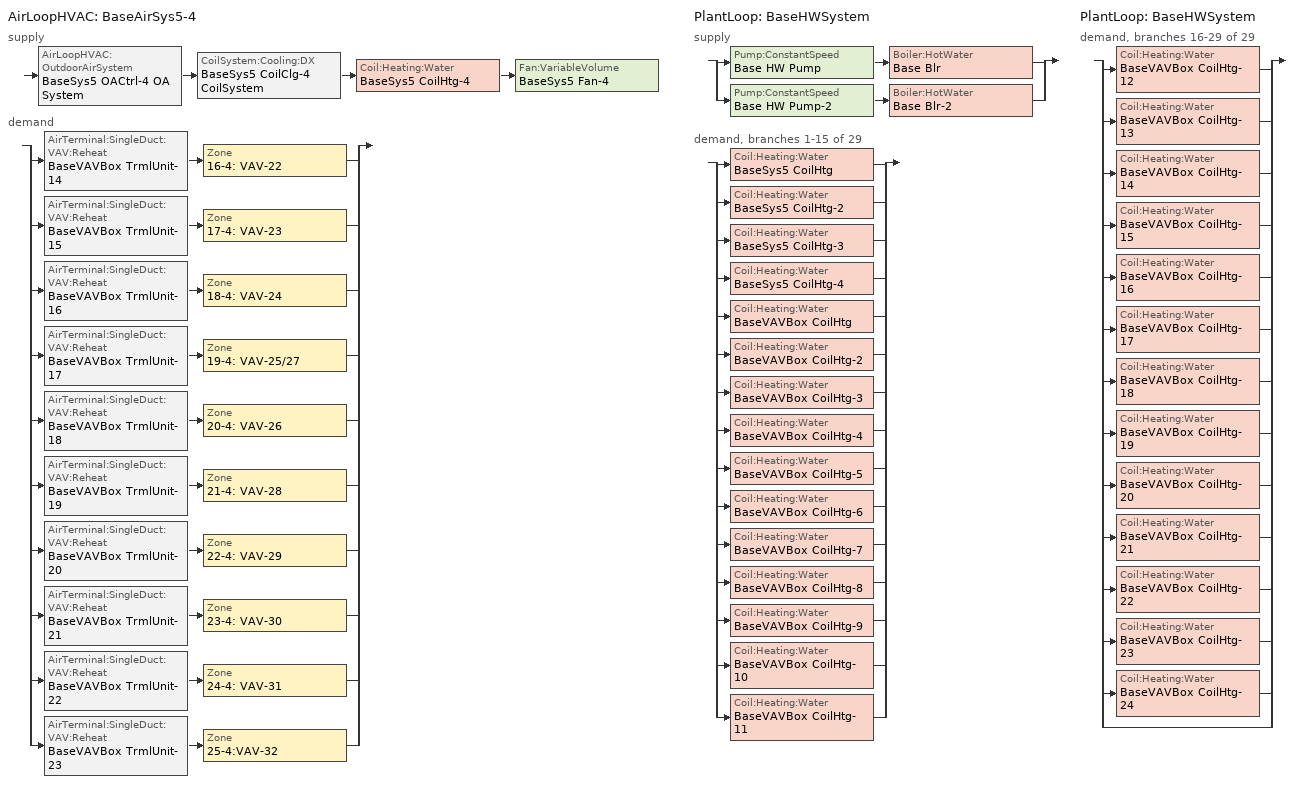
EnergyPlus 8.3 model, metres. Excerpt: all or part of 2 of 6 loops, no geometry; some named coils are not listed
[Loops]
AirLoopHVAC 'BaseAirSys5-4'
 supply: AirLoopHVAC:OutdoorAirSystem 'BaseSys5 OACtrl-4 OA System' > CoilSystem:Cooling:DX 'BaseSys5 CoilClg-4 CoilSystem' > Coil:Heating:Water 'BaseSys5 CoilHtg-4' > Fan:VariableVolume 'BaseSys5 Fan-4'
 demand: split
  | AirTerminal:SingleDuct:VAV:Reheat 'BaseVAVBox TrmlUnit-14' > Zone '16-4: VAV-22'
  | AirTerminal:SingleDuct:VAV:Reheat 'BaseVAVBox TrmlUnit-15' > Zone '17-4: VAV-23'
  | AirTerminal:SingleDuct:VAV:Reheat 'BaseVAVBox TrmlUnit-16' > Zone '18-4: VAV-24'
  | AirTerminal:SingleDuct:VAV:Reheat 'BaseVAVBox TrmlUnit-17' > Zone '19-4: VAV-25/27'
  | AirTerminal:SingleDuct:VAV:Reheat 'BaseVAVBox TrmlUnit-18' > Zone '20-4: VAV-26'
  | AirTerminal:SingleDuct:VAV:Reheat 'BaseVAVBox TrmlUnit-19' > Zone '21-4: VAV-28'
  | AirTerminal:SingleDuct:VAV:Reheat 'BaseVAVBox TrmlUnit-20' > Zone '22-4: VAV-29'
  | AirTerminal:SingleDuct:VAV:Reheat 'BaseVAVBox TrmlUnit-21' > Zone '23-4: VAV-30'
  | AirTerminal:SingleDuct:VAV:Reheat 'BaseVAVBox TrmlUnit-22' > Zone '24-4: VAV-31'
  | AirTerminal:SingleDuct:VAV:Reheat 'BaseVAVBox TrmlUnit-23' > Zone '25-4:VAV-32'
PlantLoop 'BaseHWSystem'
 supply: split
  | Pump:ConstantSpeed 'Base HW Pump' > Boiler:HotWater 'Base Blr'
  | Pump:ConstantSpeed 'Base HW Pump-2' > Boiler:HotWater 'Base Blr-2'
 demand, branches 1-15 of 29: split
  | Coil:Heating:Water 'BaseSys5 CoilHtg'
  | Coil:Heating:Water 'BaseSys5 CoilHtg-2'
  | Coil:Heating:Water 'BaseSys5 CoilHtg-3'
  | Coil:Heating:Water 'BaseSys5 CoilHtg-4'
  | Coil:Heating:Water 'BaseVAVBox CoilHtg'
  | Coil:Heating:Water 'BaseVAVBox CoilHtg-2'
  | Coil:Heating:Water 'BaseVAVBox CoilHtg-3'
  | Coil:Heating:Water 'BaseVAVBox CoilHtg-4'
  | Coil:Heating:Water 'BaseVAVBox CoilHtg-5'
  | Coil:Heating:Water 'BaseVAVBox CoilHtg-6'
  | Coil:Heating:Water 'BaseVAVBox CoilHtg-7'
  | Coil:Heating:Water 'BaseVAVBox CoilHtg-8'
  | Coil:Heating:Water 'BaseVAVBox CoilHtg-9'
  | Coil:Heating:Water 'BaseVAVBox CoilHtg-10'
  | Coil:Heating:Water 'BaseVAVBox CoilHtg-11'
PlantLoop 'BaseHWSystem'
 demand, branches 16-29 of 29: split
  | Coil:Heating:Water 'BaseVAVBox CoilHtg-12'
  | Coil:Heating:Water 'BaseVAVBox CoilHtg-13'
  | Coil:Heating:Water 'BaseVAVBox CoilHtg-14'
  | Coil:Heating:Water 'BaseVAVBox CoilHtg-15'
  | Coil:Heating:Water 'BaseVAVBox CoilHtg-16'
  | Coil:Heating:Water 'BaseVAVBox CoilHtg-17'
  | Coil:Heating:Water 'BaseVAVBox CoilHtg-18'
  | Coil:Heating:Water 'BaseVAVBox CoilHtg-19'
  | Coil:Heating:Water 'BaseVAVBox CoilHtg-20'
  | Coil:Heating:Water 'BaseVAVBox CoilHtg-21'
  | Coil:Heating:Water 'BaseVAVBox CoilHtg-22'
  | Coil:Heating:Water 'BaseVAVBox CoilHtg-23'
  | Coil:Heating:Water 'BaseVAVBox CoilHtg-24'
  | bypass
[ZoneControl:Thermostat] Control Object Type 1=ThermostatSetpoint:DualSetpoint
Name | Zone or ZoneList | Control Type Schedule | Control Name 1
16-4: VAV-22 Thermostat | 16-4: VAV-22 | 16-4: VAV-22 Thermostat Schedule | 16-4: VAV-22 Thermostat
17-4: VAV-23 Thermostat | 17-4: VAV-23 | 17-4: VAV-23 Thermostat Schedule | 17-4: VAV-23 Thermostat
18-4: VAV-24 Thermostat | 18-4: VAV-24 | 18-4: VAV-24 Thermostat Schedule | 18-4: VAV-24 Thermostat
19-4: VAV-25/27 Thermostat | 19-4: VAV-25/27 | 19-4: VAV-25/27 Thermostat Schedule | 19-4: VAV-25/27 Thermostat
20-4: VAV-26 Thermostat | 20-4: VAV-26 | 20-4: VAV-26 Thermostat Schedule | 20-4: VAV-26 Thermostat
21-4: VAV-28 Thermostat | 21-4: VAV-28 | 21-4: VAV-28 Thermostat Schedule | 21-4: VAV-28 Thermostat
22-4: VAV-29 Thermostat | 22-4: VAV-29 | 22-4: VAV-29 Thermostat Schedule | 22-4: VAV-29 Thermostat
23-4: VAV-30 Thermostat | 23-4: VAV-30 | 23-4: VAV-30 Thermostat Schedule | 23-4: VAV-30 Thermostat
24-4: VAV-31 Thermostat | 24-4: VAV-31 | 24-4: VAV-31 Thermostat Schedule | 24-4: VAV-31 Thermostat
25-4:VAV-32 Thermostat | 25-4:VAV-32 | 25-4:VAV-32 Thermostat Schedule | 25-4:VAV-32 Thermostat
[ThermostatSetpoint:DualSetpoint] Heating Setpoint Temperature Schedule=OfficeHtgSetpt; Cooling Setpoint Temperature Schedule=OfficeClgSetpt
16-4: VAV-22 Thermostat; 17-4: VAV-23 Thermostat; 18-4: VAV-24 Thermostat; 19-4: VAV-25/27 Thermostat; 20-4: VAV-26 Thermostat; 21-4: VAV-28 Thermostat; 22-4: VAV-29 Thermostat; 23-4: VAV-30 Thermostat; 24-4: VAV-31 Thermostat; 25-4:VAV-32 Thermostat
[Fan:ZoneExhaust] Availability Schedule=OfficeHVACAvail; Fan Total Efficiency=0.54; Pressure Rise {Pa}=1098.1; System Availability Manager Coupling Mode=Decoupled; Balanced Exhaust Fraction Schedule=On
Name | Maximum Flow Rate {m3/s}
18-4: VAV-24 BaseExhFan | 0.235974
22-4: VAV-29 BaseExhFan | 0.0943895
[AirTerminal:SingleDuct:VAV:Reheat] Availability Schedule=Always On; Zone Minimum Air Flow Input Method=FixedFlowRate; Constant Minimum Air Flow Fraction=0.3; Maximum Hot Water or Steam Flow Rate {m3/s}=Autosize; Minimum Hot Water or Steam Flow Rate {m3/s}=0; Convergence Tolerance=0.001; Damper Heating Action=Reverse; Maximum Reheat Air Temperature {C}=35
Name | Maximum Air Flow Rate {m3/s} | Fixed Minimum Air Flow Rate {m3/s} | Reheat Coil | Maximum Flow Fraction During Reheat
BaseVAVBox TrmlUnit-14 | 0.186663 | 0.0373326 | BaseVAVBox CoilHtg-14 | 0.499999
BaseVAVBox TrmlUnit-15 | 0.179917 | 0.0359834 | BaseVAVBox CoilHtg-15 | 0.499999
BaseVAVBox TrmlUnit-16 | 0.773616 | 0.154723 | BaseVAVBox CoilHtg-16 | 0.500001
BaseVAVBox TrmlUnit-17 | 0.629276 | 0.125855 | BaseVAVBox CoilHtg-17 | 0.499999
BaseVAVBox TrmlUnit-18 | 0.689704 | 0.13794 | BaseVAVBox CoilHtg-18 | 0.499999
BaseVAVBox TrmlUnit-19 | 0.158829 | 0.0317658 | BaseVAVBox CoilHtg-19 | 0.5
BaseVAVBox TrmlUnit-20 | 0.934074 | 0.186815 | BaseVAVBox CoilHtg-20 | 0.499999
BaseVAVBox TrmlUnit-21 | 0.0936094 | 0.0187219 | BaseVAVBox CoilHtg-21 | 0.5
BaseVAVBox TrmlUnit-22 | 0.193394 | 0.0386787 | BaseVAVBox CoilHtg-22 | 0.5
BaseVAVBox TrmlUnit-23 | 0.0788879 | 0.0178396 | BaseVAVBox CoilHtg-23 | 0.5
[Coil:Heating:Water] Availability Schedule=Always On Discrete; U-Factor Times Area Value {W/K}=Autosize; Maximum Water Flow Rate {m3/s}=Autosize; Performance Input Method=NominalCapacity; Rated Inlet Water Temperature {C}=82.2; Rated Inlet Air Temperature {C}=16.6; Rated Outlet Water Temperature {C}=71.1; Rated Outlet Air Temperature {C}=32.2; Rated Ratio for Air and Water Convection=0.5
Name | Rated Capacity {W}
BaseVAVBox CoilHtg | 22958.6
BaseVAVBox CoilHtg-9 | 2965.7
BaseVAVBox CoilHtg-10 | 14307.8
BaseVAVBox CoilHtg-11 | 12689.4
BaseVAVBox CoilHtg-12 | 11441
BaseVAVBox CoilHtg-13 | 2814.7
BaseVAVBox CoilHtg-14 | 2491.6
BaseVAVBox CoilHtg-15 | 2401.83
BaseVAVBox CoilHtg-16 | 17327.4
BaseVAVBox CoilHtg-17 | 6914.89
BaseVAVBox CoilHtg-2 | 3933.07
BaseVAVBox CoilHtg-18 | 8782.52
BaseVAVBox CoilHtg-19 | 1378.65
BaseVAVBox CoilHtg-20 | 12366.9
BaseVAVBox CoilHtg-21 | 786.471
BaseVAVBox CoilHtg-22 | 2783.12
BaseVAVBox CoilHtg-23 | 1058.54
BaseVAVBox CoilHtg-24 | 1694.99
BaseVAVBox CoilHtg-3 | 6123.43
BaseVAVBox CoilHtg-4 | 2211.09
BaseVAVBox CoilHtg-5 | 1425.52
BaseVAVBox CoilHtg-6 | 6284.65
BaseVAVBox CoilHtg-7 | 4141.56
BaseVAVBox CoilHtg-8 | 8889.55
BaseSys5 CoilHtg-4 | 10658.4
[Zone equipment]
16-4: VAV-22: BaseVAVBox TrmlUnit-14
17-4: VAV-23: BaseVAVBox TrmlUnit-15
18-4: VAV-24: 18-4: VAV-24 BaseExhFan, BaseVAVBox TrmlUnit-16
19-4: VAV-25/27: BaseVAVBox TrmlUnit-17
20-4: VAV-26: BaseVAVBox TrmlUnit-18
21-4: VAV-28: BaseVAVBox TrmlUnit-19
22-4: VAV-29: 22-4: VAV-29 BaseExhFan, BaseVAVBox TrmlUnit-20
23-4: VAV-30: BaseVAVBox TrmlUnit-21
24-4: VAV-31: BaseVAVBox TrmlUnit-22
25-4:VAV-32: BaseVAVBox TrmlUnit-23
[Sizing:Zone] Zone Cooling Design Supply Air Temperature Input Method=TemperatureDifference; Zone Cooling Design Supply Air Temperature {C}=14; Zone Heating Design Supply Air Temperature Input Method=TemperatureDifference; Zone Heating Design Supply Air Temperature {C}=40; Zone Heating Design Supply Air Temperature Difference {deltaC}=13.8889; Zone Cooling Design Supply Air Humidity Ratio {kgWater/kgDryAir}=0.0085; Zone Heating Design Supply Air Humidity Ratio {kgWater/kgDryAir}=0.008; Zone Heating Sizing Factor=1; Zone Cooling Sizing Factor=1; Cooling Design Air Flow Method=DesignDay; Cooling Design Air Flow Rate {m3/s}=0; Cooling Minimum Air Flow per Zone Floor Area {m3/s-m2}=0; Cooling Minimum Air Flow {m3/s}=0; Cooling Minimum Air Flow Fraction=0; Heating Design Air Flow Method=DesignDayWithLimit; Heating Design Air Flow Rate {m3/s}=0; Heating Maximum Air Flow per Zone Floor Area {m3/s-m2}=0; Heating Maximum Air Flow {m3/s}=0; Heating Maximum Air Flow Fraction=0.5
Name | Zone Cooling Design Supply Air Temperature Difference {deltaC} | Design Specification Outdoor Air Object | Design Specification Zone Air Distribution Object
16-4: VAV-22 | 11.1111 | 16-4: VAV-22 Design Specification Outdoor Air | 16-4: VAV-22 Design Spec Zone Air Dist
17-4: VAV-23 | 11.1111 | 17-4: VAV-23 Design Specification Outdoor Air | 17-4: VAV-23 Design Spec Zone Air Dist
18-4: VAV-24 | 11.1111 | 18-4: VAV-24 Design Specification Outdoor Air | 18-4: VAV-24 Design Spec Zone Air Dist
19-4: VAV-25/27 | 8.33333 | 19-4: VAV-25/27 Design Specification Outdoor Air | 19-4: VAV-25/27 Design Spec Zone Air Dist
20-4: VAV-26 | 11.1111 | 20-4: VAV-26 Design Specification Outdoor Air | 20-4: VAV-26 Design Spec Zone Air Dist
21-4: VAV-28 | 8.33333 | 21-4: VAV-28 Design Specification Outdoor Air | 21-4: VAV-28 Design Spec Zone Air Dist
22-4: VAV-29 | 11.1111 | 22-4: VAV-29 Design Specification Outdoor Air | 22-4: VAV-29 Design Spec Zone Air Dist
23-4: VAV-30 | 8.33333 | 23-4: VAV-30 Design Specification Outdoor Air | 23-4: VAV-30 Design Spec Zone Air Dist
24-4: VAV-31 | 11.1111 | 24-4: VAV-31 Design Specification Outdoor Air | 24-4: VAV-31 Design Spec Zone Air Dist
25-4:VAV-32 | 8.33333 | 25-4:VAV-32 Design Specification Outdoor Air | 25-4:VAV-32 Design Spec Zone Air Dist
[DesignSpecification:ZoneAirDistribution] Zone Air Distribution Effectiveness in Cooling Mode=1; Zone Air Distribution Effectiveness in Heating Mode=1
16-4: VAV-22 Design Spec Zone Air Dist; 17-4: VAV-23 Design Spec Zone Air Dist; 18-4: VAV-24 Design Spec Zone Air Dist; 19-4: VAV-25/27 Design Spec Zone Air Dist; 20-4: VAV-26 Design Spec Zone Air Dist; 21-4: VAV-28 Design Spec Zone Air Dist; 22-4: VAV-29 Design Spec Zone Air Dist; 23-4: VAV-30 Design Spec Zone Air Dist; 24-4: VAV-31 Design Spec Zone Air Dist; 25-4:VAV-32 Design Spec Zone Air Dist
[Controller:MechanicalVentilation]
BaseSys5 OACtrl-4 Mech Vent Controller: Availability Schedule=BaseSys5 OACtrl-4 Schedule; Demand Controlled Ventilation=Yes; System Outdoor Air Method=ZoneSum; Zone Name 1=16-4: VAV-22; Design Specification Outdoor Air Object Name 1=16-4: VAV-22 Design Specification Outdoor Air; Design Specification Zone Air Distribution Object Name 1=16-4: VAV-22 Design Spec Zone Air Dist; Zone Name 2=17-4: VAV-23; Design Specification Outdoor Air Object Name 2=17-4: VAV-23 Design Specification Outdoor Air; Design Specification Zone Air Distribution Object Name 2=17-4: VAV-23 Design Spec Zone Air Dist; Zone Name 3=18-4: VAV-24; Design Specification Outdoor Air Object Name 3=18-4: VAV-24 Design Specification Outdoor Air; Design Specification Zone Air Distribution Object Name 3=18-4: VAV-24 Design Spec Zone Air Dist; Zone Name 4=19-4: VAV-25/27; Design Specification Outdoor Air Object Name 4=19-4: VAV-25/27 Design Specification Outdoor Air; Design Specification Zone Air Distribution Object Name 4=19-4: VAV-25/27 Design Spec Zone Air Dist; Zone Name 5=20-4: VAV-26; Design Specification Outdoor Air Object Name 5=20-4: VAV-26 Design Specification Outdoor Air; Design Specification Zone Air Distribution Object Name 5=20-4: VAV-26 Design Spec Zone Air Dist; Zone Name 6=21-4: VAV-28; Design Specification Outdoor Air Object Name 6=21-4: VAV-28 Design Specification Outdoor Air; Design Specification Zone Air Distribution Object Name 6=21-4: VAV-28 Design Spec Zone Air Dist; Zone Name 7=22-4: VAV-29; Design Specification Outdoor Air Object Name 7=22-4: VAV-29 Design Specification Outdoor Air; Design Specification Zone Air Distribution Object Name 7=22-4: VAV-29 Design Spec Zone Air Dist; Zone Name 8=23-4: VAV-30; Design Specification Outdoor Air Object Name 8=23-4: VAV-30 Design Specification Outdoor Air; Design Specification Zone Air Distribution Object Name 8=23-4: VAV-30 Design Spec Zone Air Dist; Zone Name 9=24-4: VAV-31; Design Specification Outdoor Air Object Name 9=24-4: VAV-31 Design Specification Outdoor Air; Design Specification Zone Air Distribution Object Name 9=24-4: VAV-31 Design Spec Zone Air Dist; Zone Name 10=25-4:VAV-32; Design Specification Outdoor Air Object Name 10=25-4:VAV-32 Design Specification Outdoor Air; Design Specification Zone Air Distribution Object Name 10=25-4:VAV-32 Design Spec Zone Air Dist
[DesignSpecification:OutdoorAir] Outdoor Air Method=Maximum; Outdoor Air Flow per Zone Floor Area {m3/s-m2}=0.000762; Outdoor Air Flow per Zone {m3/s}=0; Outdoor Air Flow Air Changes per Hour {1/hr}=0
Name | Outdoor Air Flow per Person {m3/s-person}
16-4: VAV-22 Design Specification Outdoor Air; 17-4: VAV-23 Design Specification Outdoor Air; 18-4: VAV-24 Design Specification Outdoor Air; 19-4: VAV-25/27 Design Specification Outdoor Air; 25-4:VAV-32 Design Specification Outdoor Air | 0
20-4: VAV-26 Design Specification Outdoor Air; 21-4: VAV-28 Design Specification Outdoor Air; 22-4: VAV-29 Design Specification Outdoor Air; 23-4: VAV-30 Design Specification Outdoor Air; 24-4: VAV-31 Design Specification Outdoor Air | 0.00707921
[AirLoopHVAC]
BaseAirSys5-4: Design Supply Air Flow Rate {m3/s}=3.86419
[Sizing:System]
BaseAirSys5-4: Type of Load to Size On=Sensible; Design Outdoor Air Flow Rate {m3/s}=Autosize; Central Heating Maximum System Air Flow Ratio=0.5; Preheat Design Temperature {C}=5.68434e-14; Preheat Design Humidity Ratio {kgWater/kgDryAir}=0; Precool Design Temperature {C}=5.68434e-14; Precool Design Humidity Ratio {kgWater/kgDryAir}=0; Central Cooling Design Supply Air Temperature {C}=12.7778; Central Heating Design Supply Air Temperature {C}=15.5556; Type of Zone Sum to Use=Coincident; 100% Outdoor Air in Cooling=No; 100% Outdoor Air in Heating=No; Central Cooling Design Supply Air Humidity Ratio {kgWater/kgDryAir}=0.0085; Central Heating Design Supply Air Humidity Ratio {kgWater/kgDryAir}=0.008; Cooling Supply Air Flow Rate Method=DesignDay; Cooling Supply Air Flow Rate {m3/s}=0; Cooling Supply Air Flow Rate Per Floor Area {m3/s-m2}=0.00996765; Cooling Fraction of Autosized Cooling Supply Air Flow Rate=1; Cooling Supply Air Flow Rate Per Unit Cooling Capacity {m3/s-W}=3.94755e-05; Heating Supply Air Flow Rate Method=DesignDay; Heating Supply Air Flow Rate {m3/s}=0; Heating Supply Air Flow Rate Per Floor Area {m3/s-m2}=0.00996765; Heating Fraction of Autosized Heating Supply Air Flow Rate=1; Heating Fraction of Autosized Cooling Supply Air Flow Rate=1; Heating Supply Air Flow Rate Per Unit Heating Capacity {m3/s-W}=3.15882e-05; System Outdoor Air Method=ZoneSum; Zone Maximum Outdoor Air Fraction=1; Cooling Design Capacity Method=CoolingDesignCapacity; Cooling Design Capacity {W}=Autosize; Cooling Design Capacity Per Floor Area {W/m2}=234.7; Fraction of Autosized Cooling Design Capacity=1; Heating Design Capacity Method=HeatingDesignCapacity; Heating Design Capacity {W}=Autosize; Heating Design Capacity Per Floor Area {W/m2}=157; Fraction of Autosized Heating Design Capacity=1; Central Cooling Capacity Control Method=OnOff
[Controller:WaterCoil]
Controller Water Coil 4: Control Variable=Temperature; Action=Normal; Actuator Variable=Flow; Controller Convergence Tolerance {deltaC}=0.1; Maximum Actuated Flow {m3/s}=0.000287146; Minimum Actuated Flow {m3/s}=0
[Controller:OutdoorAir]
BaseSys5 OACtrl-4: Minimum Outdoor Air Flow Rate {m3/s}=0; Maximum Outdoor Air Flow Rate {m3/s}=Autosize; Economizer Control Type=DifferentialDryBulb; Economizer Control Action Type=ModulateFlow; Economizer Maximum Limit Enthalpy {J/kg}=64000; Lockout Type=NoLockout; Minimum Limit Type=FixedMinimum; Minimum Outdoor Air Schedule=BaseSys5 OACtrl-4 Schedule; Maximum Fraction of Outdoor Air Schedule=BaseSys5 OACtrl-4 Max OA Schedule; Mechanical Ventilation Controller=BaseSys5 OACtrl-4 Mech Vent Controller; High Humidity Control=No; Control High Indoor Humidity Based on Outdoor Humidity Ratio=Yes; Heat Recovery Bypass Control Type=BypassWhenWithinEconomizerLimits
[Fan:VariableVolume] Availability Schedule=OfficeHVACAvail; Fan Power Minimum Flow Rate Input Method=FixedFlowRate; Fan Power Minimum Flow Fraction=0; Motor In Airstream Fraction=1; Fan Power Coefficient 5=0
Name | Fan Total Efficiency | Pressure Rise {Pa} | Maximum Flow Rate {m3/s} | Fan Power Minimum Air Flow Rate {m3/s} | Motor Efficiency | Fan Power Coefficient 1 | Fan Power Coefficient 2 | Fan Power Coefficient 3 | Fan Power Coefficient 4
BaseRelief Fan-4 | 0.358 | 186.817 | 3.37282 | 0 | 0.895 | 0.070429 | 0.38533 | -0.460864 | 1.0092
BaseSys5 Fan-4 | 0.5502 | 871.811 | 3.86419 | 0.785656 | 0.917 | 0.04076 | 0.088045 | -0.072926 | 0.94374
[SetpointManager:MixedAir] Control Variable=Temperature
Name | Setpoint Node or NodeList
BaseSys5 OACtrl-4 OA System Mixed Air Node OS Default SPM | BaseSys5 OACtrl-4 OA System Mixed Air Node
BaseSys5 CoilClg-4 Outlet Node OS Default SPM | BaseSys5 CoilClg-4 Outlet Node
BaseSys5 CoilHtg-4 Air Outlet Node OS Default SPM | BaseSys5 CoilHtg-4 Air Outlet Node
[CoilSystem:Cooling:DX]
BaseSys5 CoilClg-4 CoilSystem: Availability Schedule=Always On; Cooling Coil=BaseSys5 CoilClg-4
[Coil:Cooling:DX:TwoSpeed]
BaseSys5 CoilClg-4: Availability Schedule=Always On; High Speed Gross Rated Total Cooling Capacity {W}=72374.5; High Speed Rated Sensible Heat Ratio=Autosize; High Speed Gross Rated Cooling COP {W/W}=3.82705; High Speed Rated Air Flow Rate {m3/s}=3.86419; Total Cooling Capacity Function of Temperature Curve=CoilClgDXQRatio_fTwbToadbSI; Total Cooling Capacity Function of Flow Fraction Curve=CoilClgDXDblQRatio_fCFMRatio; Energy Input Ratio Function of Temperature Curve=CoilClgDXEIRRatio_fTwbToadbSI; Energy Input Ratio Function of Flow Fraction Curve=CoilClgDXDblEIRRatio_fCFMRatio; Part Load Fraction Correlation Curve=CoilClgDXEIRRatio_fQFrac; Low Speed Gross Rated Total Cooling Capacity {W}=36187.2; Low Speed Gross Rated Sensible Heat Ratio=Autosize; Low Speed Gross Rated Cooling COP {W/W}=3.82705; Low Speed Rated Air Flow Rate {m3/s}=1.9321; Low Speed Total Cooling Capacity Function of Temperature Curve=CoilClgDXQRatio_fTwbToadbSI 4; Low Speed Energy Input Ratio Function of Temperature Curve=CoilClgDXEIRRatio_fTwbToadbSI 4; Condenser Type=AirCooled; High Speed Evaporative Condenser Effectiveness=0; Low Speed Evaporative Condenser Effectiveness=0; Basin Heater Capacity {W/K}=0; Basin Heater Setpoint Temperature {C}=10
[SetpointManager:Warmest]
Setpoint Manager Warmest 4: Control Variable=Temperature; HVAC Air Loop=BaseAirSys5-4; Minimum Setpoint Temperature {C}=12.7778; Maximum Setpoint Temperature {C}=15.5556; Strategy=MaximumTemperature; Setpoint Node or NodeList=BaseSys5 Fan-4 Outlet Node
[PlantLoop]
BaseHWSystem: Fluid Type=Water; Plant Equipment Operation Scheme=BaseHWSystem Operation Schemes; Maximum Loop Temperature {C}=100; Minimum Loop Temperature {C}=0; Maximum Loop Flow Rate {m3/s}=0.00132117; Minimum Loop Flow Rate {m3/s}=0; Plant Loop Volume {m3}=Autocalculate; Load Distribution Scheme=Optimal
[Sizing:Plant]
BaseHWSystem: Loop Type=Heating; Design Loop Exit Temperature {C}=82.2222; Loop Design Temperature Difference {deltaC}=22.2222; Sizing Option=NonCoincident; Zone Timesteps in Averaging Window=1; Coincident Sizing Factor Mode=None
[Pump:ConstantSpeed] Rated Flow Rate {m3/s}=0.000660586; Rated Pump Head {Pa}=180527; Rated Power Consumption {W}=198.939; Motor Efficiency=0.855; Fraction of Motor Inefficiencies to Fluid Stream=0; Pump Control Type=Intermittent
Base HW Pump; Base HW Pump-2
[Boiler:HotWater] Fuel Type=NaturalGas; Nominal Capacity {W}=61395.2; Nominal Thermal Efficiency=0.8225; Efficiency Curve Temperature Evaluation Variable=LeavingBoiler; Normalized Boiler Efficiency Curve=BlrHWBlrFIRRatio_fQRatioSI; Design Water Outlet Temperature {C}=82; Design Water Flow Rate {m3/s}=0.000660953; Minimum Part Load Ratio=0; Maximum Part Load Ratio=1; Optimum Part Load Ratio=1; Water Outlet Upper Temperature Limit {C}=99; Boiler Flow Mode=ConstantFlow; Parasitic Electric Load {W}=18.3203; Sizing Factor=1
Base Blr; Base Blr-2
[PlantEquipmentOperationSchemes]
BaseHWSystem Operation Schemes: Control Scheme Object Type 1=PlantEquipmentOperation:HeatingLoad; Control Scheme Name 1=BaseHWSystem Heating Operation Scheme; Control Scheme Schedule Name 1=Always On Discrete
[PlantEquipmentOperation:HeatingLoad]
BaseHWSystem Heating Operation Scheme: Load Range Lower Limit 1 {W}=0; Load Range Upper Limit 1 {W}=1000000000; Range Equipment List Name 1=BaseHWSystem Heating Equipment List
[PlantEquipmentList]
BaseHWSystem Heating Equipment List: Boiler:HotWater, Base Blr, Boiler:HotWater, Base Blr-2
[SetpointManager:Scheduled]
{401e48e2-ad6e-4e2b-9e5d-39ef4009333b}: Control Variable=Temperature; Schedule=BaseHWSystem Supply Temp Schedule; Setpoint Node or NodeList=BaseHWSystem Supply Mixer Outlet Node
[Schedule:Year]
OfficeHtgSetpt: OfficeHtgSetptWk, 1, 1, 12, 31
OfficeClgSetpt: OfficeClgSetptWk, 1, 1, 12, 31
OfficeHVACAvail: OfficeHVACAvailWk, 1, 1, 12, 31
On: OnWk, 1, 1, 12, 31
Always On: Schedule:Week:Daily {b7a330c0-8b63-4a4c-983c-817564db2a2f}, 1, 1, 12, 31
BaseSys5 OACtrl-4 Schedule: BaseSys5 OACtrl-4 Schedule Week 1, 1, 1, 12, 31
BaseHWSystem Supply Temp Schedule: Schedule:Week:Daily {3be0eefe-0412-4080-b906-d26aaebc4c94}, 1, 1, 12, 31
BaseSys5 OACtrl-4 Max OA Schedule: Schedule:Week:Daily {b928e672-e4d0-498e-a8c2-cb945a523308}, 1, 1, 12, 31
[Schedule:Week:Daily]
OfficeHtgSetptWk: OfficeHtgSetptSun, OfficeHtgSetptWD, OfficeHtgSetptWD, OfficeHtgSetptWD, OfficeHtgSetptWD, OfficeHtgSetptWD, OfficeHtgSetptSat, OfficeHtgSetptSun, OfficeHtgSetptWD, OfficeHtgSetptWD, OfficeHtgSetptSun, OfficeHtgSetptSun
OfficeClgSetptWk: OfficeClgSetptSun, OfficeClgSetptWD, OfficeClgSetptWD, OfficeClgSetptWD, OfficeClgSetptWD, OfficeClgSetptWD, OfficeClgSetptSat, OfficeClgSetptSun, OfficeClgSetptWD, OfficeClgSetptWD, OfficeClgSetptSun, OfficeClgSetptSun
OfficeHVACAvailWk: OfficeHVACAvailSun, OfficeHVACAvailWD, OfficeHVACAvailWD, OfficeHVACAvailWD, OfficeHVACAvailWD, OfficeHVACAvailWD, OfficeHVACAvailSat, OfficeHVACAvailSun, AllOnHVACAvailDay, AllOnHVACAvailDay, OfficeHVACAvailSun, OfficeHVACAvailSun
OnWk: OnDay, OnDay, OnDay, OnDay, OnDay, OnDay, OnDay, OnDay, OnDay, OnDay, OnDay, OnDay
Schedule:Week:Daily {b7a330c0-8b63-4a4c-983c-817564db2a2f}: Schedule Day 1, Schedule Day 1, Schedule Day 1, Schedule Day 1, Schedule Day 1, Schedule Day 1, Schedule Day 1, Schedule Day 1, Schedule Day 1, Schedule Day 1, Schedule Day 1, Schedule Day 1
BaseSys5 OACtrl-4 Schedule Week 1: BaseSys5 OACtrl-4 Schedule Week 1 Sunday, BaseSys5 OACtrl-4 Schedule Week 1 Monday, BaseSys5 OACtrl-4 Schedule Week 1 Tuesday, BaseSys5 OACtrl-4 Schedule Week 1 Wednesday, BaseSys5 OACtrl-4 Schedule Week 1 Thursday, BaseSys5 OACtrl-4 Schedule Week 1 Friday, BaseSys5 OACtrl-4 Schedule Week 1 Saturday, BaseSys5 OACtrl-4 Schedule Week 1 Holiday, BaseSys5 OACtrl-4 Schedule Week 1 Summer, BaseSys5 OACtrl-4 Schedule Week 1 Winter, BaseSys5 OACtrl-4 Schedule Week 1 Custom 1, BaseSys5 OACtrl-4 Schedule Week 1 Custom 2
Schedule:Week:Daily {3be0eefe-0412-4080-b906-d26aaebc4c94}: {8f877e5e-7180-4446-921d-004a7c2accc3}, {8f877e5e-7180-4446-921d-004a7c2accc3}, {8f877e5e-7180-4446-921d-004a7c2accc3}, {8f877e5e-7180-4446-921d-004a7c2accc3}, {8f877e5e-7180-4446-921d-004a7c2accc3}, {8f877e5e-7180-4446-921d-004a7c2accc3}, {8f877e5e-7180-4446-921d-004a7c2accc3}, {8f877e5e-7180-4446-921d-004a7c2accc3}, {8f877e5e-7180-4446-921d-004a7c2accc3}, {8f877e5e-7180-4446-921d-004a7c2accc3}, {8f877e5e-7180-4446-921d-004a7c2accc3}, {8f877e5e-7180-4446-921d-004a7c2accc3}
Schedule:Week:Daily {b928e672-e4d0-498e-a8c2-cb945a523308}: Schedule Day 5, Schedule Day 5, Schedule Day 5, Schedule Day 5, Schedule Day 5, Schedule Day 5, Schedule Day 5, Schedule Day 5, Schedule Day 5, Schedule Day 5, Schedule Day 5, Schedule Day 5
[Schedule:Day:Interval]
OnDay; AllOnHVACAvailDay; BaseSys5 OACtrl-4 Schedule Week 1 Summer; BaseSys5 OACtrl-4 Schedule Week 1 Winter: No, 01:00, 1, 02:00, 1, 03:00, 1, 04:00, 1, 05:00, 1, 06:00, 1, 07:00, 1, 08:00, 1, 09:00, 1, 10:00, 1, 11:00, 1, 12:00, 1, 13:00, 1, 14:00, 1, 15:00, 1, 16:00, 1, 17:00, 1, 18:00, 1, 19:00, 1, 20:00, 1, 21:00, 1, 22:00, 1, 23:00, 1, 24:00, 1
OfficeHtgSetptSun: No, 01:00, 15.5556, 02:00, 15.5556, 03:00, 15.5556, 04:00, 15.5556, 05:00, 15.5556, 06:00, 15.5556, 07:00, 15.5556, 08:00, 15.5556, 09:00, 15.5556, 10:00, 15.5556, 11:00, 15.5556, 12:00, 15.5556, 13:00, 15.5556, 14:00, 15.5556, 15:00, 15.5556, 16:00, 15.5556, 17:00, 15.5556, 18:00, 15.5556, 19:00, 15.5556, 20:00, 15.5556, 21:00, 15.5556, 22:00, 15.5556, 23:00, 15.5556, 24:00, 15.5556
OfficeHtgSetptWD: No, 01:00, 15.5556, 02:00, 15.5556, 03:00, 15.5556, 04:00, 15.5556, 05:00, 15.5556, 06:00, 21.1111, 07:00, 21.1111, 08:00, 21.1111, 09:00, 21.1111, 10:00, 21.1111, 11:00, 21.1111, 12:00, 21.1111, 13:00, 21.1111, 14:00, 21.1111, 15:00, 21.1111, 16:00, 21.1111, 17:00, 21.1111, 18:00, 21.1111, 19:00, 21.1111, 20:00, 21.1111, 21:00, 21.1111, 22:00, 21.1111, 23:00, 21.1111, 24:00, 21.1111
OfficeHtgSetptSat: No, 01:00, 15.5556, 02:00, 15.5556, 03:00, 15.5556, 04:00, 15.5556, 05:00, 15.5556, 06:00, 21.1111, 07:00, 21.1111, 08:00, 21.1111, 09:00, 21.1111, 10:00, 21.1111, 11:00, 21.1111, 12:00, 21.1111, 13:00, 21.1111, 14:00, 21.1111, 15:00, 21.1111, 16:00, 21.1111, 17:00, 21.1111, 18:00, 21.1111, 19:00, 21.1111, 20:00, 15.5556, 21:00, 15.5556, 22:00, 15.5556, 23:00, 15.5556, 24:00, 15.5556
OfficeClgSetptSun: No, 01:00, 29.4444, 02:00, 29.4444, 03:00, 29.4444, 04:00, 29.4444, 05:00, 29.4444, 06:00, 29.4444, 07:00, 29.4444, 08:00, 29.4444, 09:00, 29.4444, 10:00, 29.4444, 11:00, 29.4444, 12:00, 29.4444, 13:00, 29.4444, 14:00, 29.4444, 15:00, 29.4444, 16:00, 29.4444, 17:00, 29.4444, 18:00, 29.4444, 19:00, 29.4444, 20:00, 29.4444, 21:00, 29.4444, 22:00, 29.4444, 23:00, 29.4444, 24:00, 29.4444
OfficeClgSetptWD: No, 01:00, 29.4444, 02:00, 29.4444, 03:00, 29.4444, 04:00, 29.4444, 05:00, 29.4444, 06:00, 23.8889, 07:00, 23.8889, 08:00, 23.8889, 09:00, 23.8889, 10:00, 23.8889, 11:00, 23.8889, 12:00, 23.8889, 13:00, 23.8889, 14:00, 23.8889, 15:00, 23.8889, 16:00, 23.8889, 17:00, 23.8889, 18:00, 23.8889, 19:00, 23.8889, 20:00, 23.8889, 21:00, 23.8889, 22:00, 23.8889, 23:00, 23.8889, 24:00, 23.8889
OfficeClgSetptSat: No, 01:00, 29.4444, 02:00, 29.4444, 03:00, 29.4444, 04:00, 29.4444, 05:00, 29.4444, 06:00, 23.8889, 07:00, 23.8889, 08:00, 23.8889, 09:00, 23.8889, 10:00, 23.8889, 11:00, 23.8889, 12:00, 23.8889, 13:00, 23.8889, 14:00, 23.8889, 15:00, 23.8889, 16:00, 23.8889, 17:00, 23.8889, 18:00, 23.8889, 19:00, 23.8889, 20:00, 29.4444, 21:00, 29.4444, 22:00, 29.4444, 23:00, 29.4444, 24:00, 29.4444
OfficeHVACAvailSun: No, 01:00, 0, 02:00, 0, 03:00, 0, 04:00, 0, 05:00, 0, 06:00, 1, 07:00, 1, 08:00, 1, 09:00, 1, 10:00, 1, 11:00, 1, 12:00, 1, 13:00, 1, 14:00, 1, 15:00, 1, 16:00, 1, 17:00, 1, 18:00, 1, 19:00, 0, 20:00, 0, 21:00, 0, 22:00, 0, 23:00, 0, 24:00, 0
OfficeHVACAvailWD: No, 01:00, 0, 02:00, 0, 03:00, 0, 04:00, 0, 05:00, 0, 06:00, 1, 07:00, 1, 08:00, 1, 09:00, 1, 10:00, 1, 11:00, 1, 12:00, 1, 13:00, 1, 14:00, 1, 15:00, 1, 16:00, 1, 17:00, 1, 18:00, 1, 19:00, 1, 20:00, 1, 21:00, 1, 22:00, 1, 23:00, 1, 24:00, 1
OfficeHVACAvailSat: No, 01:00, 0, 02:00, 0, 03:00, 0, 04:00, 0, 05:00, 0, 06:00, 1, 07:00, 1, 08:00, 1, 09:00, 1, 10:00, 1, 11:00, 1, 12:00, 1, 13:00, 1, 14:00, 1, 15:00, 1, 16:00, 1, 17:00, 1, 18:00, 1, 19:00, 1, 20:00, 0, 21:00, 0, 22:00, 0, 23:00, 0, 24:00, 0
Schedule Day 1; Schedule Day 5: No, 24:00, 1
BaseSys5 OACtrl-4 Schedule Week 1 Sunday; BaseSys5 OACtrl-4 Schedule Week 1 Holiday; BaseSys5 OACtrl-4 Schedule Week 1 Custom 1; BaseSys5 OACtrl-4 Schedule Week 1 Custom 2: No, 01:00, 0, 02:00, 0, 03:00, 0, 04:00, 0, 06:00, 0, 07:00, 1, 08:00, 1, 09:00, 1, 10:00, 1, 11:00, 1, 12:00, 1, 13:00, 1, 14:00, 1, 15:00, 1, 16:00, 1, 17:00, 1, 18:00, 1, 19:00, 0, 20:00, 0, 21:00, 0, 22:00, 0, 23:00, 0, 24:00, 0
BaseSys5 OACtrl-4 Schedule Week 1 Monday; BaseSys5 OACtrl-4 Schedule Week 1 Tuesday; BaseSys5 OACtrl-4 Schedule Week 1 Wednesday; BaseSys5 OACtrl-4 Schedule Week 1 Thursday; BaseSys5 OACtrl-4 Schedule Week 1 Friday: No, 01:00, 0, 02:00, 0, 03:00, 0, 04:00, 0, 06:00, 0, 07:00, 1, 08:00, 1, 09:00, 1, 10:00, 1, 11:00, 1, 12:00, 1, 13:00, 1, 14:00, 1, 15:00, 1, 16:00, 1, 17:00, 1, 18:00, 1, 19:00, 1, 20:00, 1, 21:00, 1, 22:00, 1, 23:00, 1, 24:00, 1
BaseSys5 OACtrl-4 Schedule Week 1 Saturday: No, 01:00, 0, 02:00, 0, 03:00, 0, 04:00, 0, 06:00, 0, 07:00, 1, 08:00, 1, 09:00, 1, 10:00, 1, 11:00, 1, 12:00, 1, 13:00, 1, 14:00, 1, 15:00, 1, 16:00, 1, 17:00, 1, 18:00, 1, 19:00, 1, 20:00, 0, 21:00, 0, 22:00, 0, 23:00, 0, 24:00, 0
{8f877e5e-7180-4446-921d-004a7c2accc3}: No, 24:00, 82.2222
[Schedule:Compact]
16-4: VAV-22 Thermostat Schedule; 17-4: VAV-23 Thermostat Schedule; 18-4: VAV-24 Thermostat Schedule; 19-4: VAV-25/27 Thermostat Schedule; 20-4: VAV-26 Thermostat Schedule; 21-4: VAV-28 Thermostat Schedule; 22-4: VAV-29 Thermostat Schedule; 23-4: VAV-30 Thermostat Schedule; 24-4: VAV-31 Thermostat Schedule; 25-4:VAV-32 Thermostat Schedule: Through: 12/31, For: AllDays, Until: 24:00, 4
[Schedule:Constant]
Always On Discrete: Hourly Value=1
[Curve:Biquadratic] Minimum Value of x {BasedOnField A2}=13.89; Maximum Value of x {BasedOnField A2}=25; Minimum Value of y {BasedOnField A3}=23.89; Maximum Value of y {BasedOnField A3}=46.11; Minimum Curve Output {BasedOnField A4}=0.77
Name | Coefficient1 Constant | Coefficient2 x | Coefficient3 x**2 | Coefficient4 y | Coefficient5 y**2 | Coefficient6 x*y | Maximum Curve Output {BasedOnField A4}
CoilClgDXQRatio_fTwbToadbSI; CoilClgDXQRatio_fTwbToadbSI 4 | 0.86779 | 0.014245 | 0.000554 | -0.007569 | 3.2e-005 | -0.000191 | 1.29
CoilClgDXEIRRatio_fTwbToadbSI; CoilClgDXEIRRatio_fTwbToadbSI 4 | 0.116709 | 0.028458 | -0.000411 | 0.021422 | 0.000162 | -0.00068 | 1.33
[Curve:Cubic]
Name | Coefficient1 Constant | Coefficient2 x | Coefficient3 x**2 | Coefficient4 x**3 | Minimum Value of x {BasedOnField A2} | Maximum Value of x {BasedOnField A2} | Minimum Curve Output {BasedOnField A3} | Maximum Curve Output {BasedOnField A3}
CoilClgDXDblQRatio_fCFMRatio | 0.472786 | 1.24334 | -1.03871 | 0.322578 | 0 | 100 | 0.47
CoilClgDXDblEIRRatio_fCFMRatio | 1.00795 | 0.345441 | -0.692289 | 0.338899 | 0 | 100
CoilClgDXEIRRatio_fQFrac | 0 | 5.1091 | -8.5515 | 4.4744 | 0.7 | 1 | 0.92 | 1
[Curve:Quadratic]
BlrHWBlrFIRRatio_fQRatioSI: Coefficient1 Constant=0.6267; Coefficient2 x=0.674; Coefficient3 x**2=-0.3073; Minimum Value of x {BasedOnField A2}=0; Maximum Value of x {BasedOnField A2}=100; Minimum Curve Output {BasedOnField A3}=0.75
